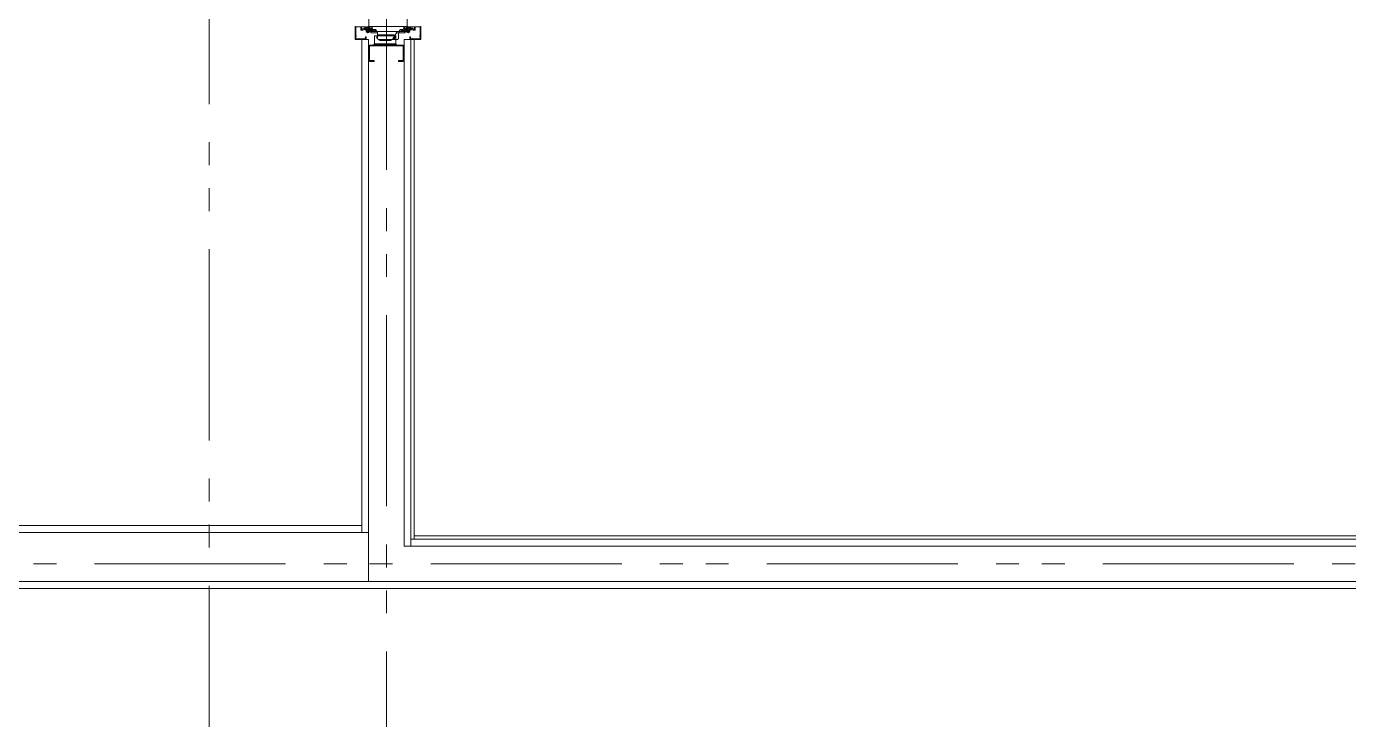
# Model space of a CAD drawing. Units: millimetres at full size. Extents: x -22551 to 92397, y -19340 to 14894.
# Drawn here: x 6027 to 8450, y -4271 to -3002 of the extents above; entities that cross this region are included whole.
import ezdxf

# ---------------------------------------------------------------- set-up
doc = ezdxf.new("R2010")
doc.units = ezdxf.units.MM
doc.header["$LTSCALE"] = 70
doc.linetypes.add('DASHED3', pattern=[4, 3, -1])
doc.linetypes.add('DOUBLE_CHAIN1', pattern=[8.8, 5, -1, 0.6, -0.6, 0.6, -1])
doc.layers.add('2-0_通芯', color=7, linetype='Continuous', lineweight=15)

# ---------------------------------------------------------------- blocks, each defined once
blk = doc.blocks.new('グループ部品-125')
at = {"layer": '2-0_通芯', "linetype": 'DOUBLE_CHAIN1'}
for p, q in [((6361.61, 11374.3), (6361.61, -12639.85)), ((6686.61, -450.32), (6686.61, -6725.7)), ((-12944.02, -3985.7), (17404.63, -3985.7))]:
    blk.add_line(p, q, dxfattribs=at)
at = {"layer": '2-0_通芯'}
for p, q in [((6654.61, -1760.7), (6654.61, -3010.7)), ((6724.61, -3010.7), (6724.61, -1760.7)), ((6629.61, -3025.2), (6629.61, -3001.2)), ((6648.11, -3004.1), (6648.11, -3002.1)), ((6649.11, -3002.1), (6649.11, -3004.1)), ((6655.99, -3007.22), (6661.68, -3003.94)), ((6659.15, -3003.83), (6660.48, -3004.45)), ((6659.17, -3003.48), (6660.8, -3004.27)), ((6659.57, -3005.15), (6660.95, -3004.53)), ((6660.48, -3004.45), (6660.8, -3004.27)), ((6660.8, -3004.27), (6660.95, -3004.53)), ((6660.82, -3006.34), (6660.95, -3004.53)), ((6723.23, -3007.22), (6717.55, -3003.94)), ((6718.28, -3004.53), (6718.43, -3004.27)), ((6718.4, -3006.34), (6718.28, -3004.53)), ((6718.59, -3004.71), (6718.28, -3004.53)), ((6720.05, -3003.48), (6718.43, -3004.27)), ((6719.65, -3005.15), (6718.43, -3004.27)), ((6722.03, -3004.62), (6720.05, -3003.48)), ((6720.35, -3004.74), (6720.12, -3003.52)), ((6722.47, -3004.49), (6721.52, -3007.12)), ((6721.65, -3007.25), (6722.62, -3004.58)), ((6722.47, -3004.49), (6722.09, -3004.71)), ((6722.62, -3004.58), (6722.47, -3004.49)), ((6722.62, -3004.58), (6722.62, -3005.02)), ((6730.11, -3002.1), (6730.11, -3004.1)), ((6731.11, -3004.1), (6731.11, -3002.1)), ((6749.61, -3025.2), (6749.61, -3001.2)), ((6654.11, -3025.7), (6630.11, -3025.7)), ((6641.61, -3025.7), (6641.61, -3928.2)), ((6654.15, -3004.6), (6645.07, -3004.6)), ((6653.22, -3008.82), (6648.96, -3011.28)), ((6650.46, -3006.37), (6649.54, -3007.01)), ((6649.61, -3021.45), (6649.61, -3025.2)), ((6650.46, -3006.37), (6653.96, -3012.43)), ((6651.78, -3007.65), (6651.95, -3007.55)), ((6651.83, -3007.34), (6651.9, -3007.29)), ((6651.83, -3007.34), (6653.81, -3010.76)), ((6654.49, -3010.37), (6651.9, -3007.29)), ((6651.9, -3007.29), (6652.28, -3007.51)), ((6652.36, -3007.47), (6652.28, -3007.51)), ((6652.28, -3007.51), (6654.49, -3009.93)), ((6652.36, -3007.03), (6652.51, -3006.94)), ((6652.36, -3007.03), (6652.36, -3007.47)), ((6654.56, -3009.89), (6652.36, -3007.47)), ((6655.09, -3010.02), (6652.51, -3006.94)), ((6652.51, -3006.94), (6652.89, -3007.16)), ((6652.96, -3007.12), (6652.89, -3007.16)), ((6652.89, -3007.16), (6655.09, -3009.58)), ((6652.92, -3009.22), (6653.88, -3010.28)), ((6653.96, -3012.43), (6652.94, -3012.91)), ((6652.96, -3006.68), (6652.96, -3007.12)), ((6653.57, -3006.77), (6653.49, -3006.81)), ((6653.51, -3010.65), (6653.68, -3010.55)), ((6653.57, -3006.33), (6653.72, -3006.24)), ((6653.57, -3006.33), (6653.57, -3006.77)), ((6653.57, -3006.33), (6656.16, -3009.41)), ((6655.78, -3009.19), (6653.57, -3006.77)), ((6653.72, -3006.24), (6654.1, -3006.46)), ((6656.31, -3009.32), (6653.72, -3006.24)), ((6653.96, -3010.24), (6653.88, -3010.28)), ((6653.88, -3010.72), (6653.88, -3010.28)), ((6655.12, -3007.72), (6654.08, -3008.32)), ((6654.18, -3006.42), (6654.1, -3006.46)), ((6654.1, -3006.46), (6656.31, -3008.88)), ((6654.11, -3025.7), (6654.11, -4018.2)), ((6654.18, -3005.98), (6654.33, -3005.89)), ((6654.18, -3005.98), (6654.18, -3006.42)), ((6654.18, -3005.98), (6656.76, -3009.06)), ((6656.38, -3008.84), (6654.18, -3006.42)), ((6654.33, -3005.89), (6654.71, -3006.11)), ((6656.91, -3008.97), (6654.33, -3005.89)), ((6654.56, -3009.89), (6654.49, -3009.93)), ((6654.49, -3010.37), (6654.49, -3009.93)), ((6663.11, -3010.7), (6654.61, -3010.7)), ((6654.78, -3006.07), (6654.71, -3006.11)), ((6654.71, -3006.11), (6656.91, -3008.53)), ((6654.78, -3005.63), (6654.93, -3005.54)), ((6654.78, -3005.63), (6654.78, -3006.07)), ((6654.78, -3005.63), (6657.37, -3008.71)), ((6656.99, -3008.49), (6654.78, -3006.07)), ((6654.93, -3005.54), (6655.31, -3005.76)), ((6657.52, -3008.62), (6654.93, -3005.54)), ((6654.94, -3010.11), (6655.09, -3010.02)), ((6655.17, -3009.54), (6655.09, -3009.58)), ((6655.09, -3010.02), (6655.09, -3009.58)), ((6655.39, -3005.72), (6655.31, -3005.76)), ((6655.31, -3005.76), (6657.52, -3008.18)), ((6655.39, -3005.28), (6655.54, -3005.19)), ((6655.39, -3005.28), (6655.39, -3005.72)), ((6655.39, -3005.28), (6657.97, -3008.36)), ((6657.6, -3008.14), (6655.39, -3005.72)), ((6655.54, -3005.19), (6655.92, -3005.41)), ((6658.13, -3008.27), (6655.54, -3005.19)), ((6655.78, -3009.19), (6655.7, -3009.23)), ((6655.7, -3009.67), (6655.7, -3009.23)), ((6656.16, -3009.41), (6655.78, -3009.19)), ((6656, -3005.37), (6655.92, -3005.41)), ((6655.92, -3005.41), (6658.13, -3007.83)), ((6656, -3004.93), (6656.15, -3004.84)), ((6656, -3004.93), (6656, -3005.37)), ((6656, -3004.93), (6656.41, -3005.42)), ((6658.2, -3007.79), (6656, -3005.37)), ((6656.56, -3005.33), (6656.15, -3004.84)), ((6656.16, -3009.41), (6656.31, -3009.32)), ((6656.38, -3008.84), (6656.31, -3008.88)), ((6656.31, -3009.32), (6656.31, -3008.88)), ((6656.76, -3009.06), (6656.38, -3008.84)), ((6657.21, -3004.67), (6656.53, -3005.06)), ((6659.57, -3005.15), (6656.62, -3005.86)), ((6657.14, -3006.42), (6656.74, -3008.69)), ((6656.75, -3005.83), (6658.58, -3008.01)), ((6656.76, -3009.06), (6656.91, -3008.97)), ((6656.99, -3008.49), (6656.91, -3008.53)), ((6656.91, -3008.97), (6656.91, -3008.53)), ((6658.73, -3007.92), (6656.94, -3005.78)), ((6657.37, -3008.71), (6656.99, -3008.49)), ((6657.14, -3005.74), (6658.73, -3007.48)), ((6657.19, -3004.62), (6657.34, -3004.88)), ((6657.37, -3008.71), (6657.52, -3008.62)), ((6657.6, -3008.14), (6657.52, -3008.18)), ((6657.52, -3008.62), (6657.52, -3008.18)), ((6657.97, -3008.36), (6657.6, -3008.14)), ((6657.75, -3005.59), (6658.84, -3007.48)), ((6657.97, -3008.36), (6658.13, -3008.27)), ((6658.2, -3007.79), (6658.13, -3007.83)), ((6658.13, -3008.27), (6658.13, -3007.83)), ((6658.58, -3008.01), (6658.2, -3007.79)), ((6658.58, -3008.01), (6658.73, -3007.92)), ((6658.81, -3007.44), (6658.73, -3007.48)), ((6658.73, -3007.92), (6658.73, -3007.48)), ((6658.84, -3007.48), (6660.82, -3006.34)), ((6659.58, -3005.96), (6660.75, -3006.37)), ((6665.21, -3006.9), (6662.67, -3006.9)), ((6663.96, -3010.7), (6663.52, -3009.77)), ((6666.91, -3010.7), (6666.61, -3010.7)), ((6705.31, -3010.7), (6705.61, -3010.7)), ((6712.61, -3013), (6720.21, -3013)), ((6716.09, -3010.7), (6715.38, -3010.7)), ((6724.61, -3010.7), (6716.11, -3010.7)), ((6718.72, -3006.17), (6718.59, -3004.71)), ((6719.11, -3025.7), (6749.11, -3025.7)), ((6719.11, -3025.7), (6719.11, -3953.2)), ((6719.65, -3005.15), (6721.74, -3007.35)), ((6720.38, -3007.48), (6720.53, -3007.22)), ((6720.41, -3007.44), (6721.1, -3007.83)), ((6720.94, -3006.51), (6722.03, -3004.62)), ((6721.31, -3007.67), (6721.1, -3008.27)), ((6721.25, -3008.36), (6721.1, -3008.27)), ((6721.25, -3008.36), (6721.47, -3007.76)), ((6721.25, -3008.36), (6721.63, -3008.14)), ((6721.37, -3006.96), (6722.09, -3004.71)), ((6722.62, -3005.02), (6721.63, -3008.14)), ((6721.63, -3008.14), (6721.7, -3008.18)), ((6723.07, -3004.84), (6721.7, -3008.62)), ((6721.7, -3008.18), (6722.7, -3005.06)), ((6721.7, -3008.62), (6721.7, -3008.18)), ((6721.85, -3008.71), (6721.7, -3008.62)), ((6721.85, -3008.71), (6723.23, -3004.93)), ((6721.85, -3008.71), (6722.23, -3008.49)), ((6722.01, -3004.67), (6722.09, -3004.71)), ((6723.23, -3005.37), (6722.23, -3008.49)), ((6722.23, -3008.49), (6722.31, -3008.53)), ((6723.68, -3005.19), (6722.31, -3008.97)), ((6722.31, -3008.53), (6723.3, -3005.41)), ((6722.31, -3008.97), (6722.31, -3008.53)), ((6722.46, -3009.06), (6722.31, -3008.97)), ((6722.46, -3009.06), (6723.83, -3005.28)), ((6722.46, -3009.06), (6722.84, -3008.84)), ((6722.62, -3005.02), (6722.7, -3005.06)), ((6723.07, -3004.84), (6722.7, -3005.06)), ((6723.83, -3005.72), (6722.84, -3008.84)), ((6722.84, -3008.84), (6722.91, -3008.88)), ((6724.29, -3005.54), (6722.91, -3009.32)), ((6722.91, -3008.88), (6723.91, -3005.76)), ((6722.91, -3009.32), (6722.91, -3008.88)), ((6723.07, -3009.41), (6722.91, -3009.32)), ((6723.23, -3004.93), (6723.07, -3004.84)), ((6723.07, -3009.41), (6724.44, -3005.63)), ((6723.07, -3009.41), (6723.44, -3009.19)), ((6723.23, -3004.93), (6723.23, -3005.37)), ((6723.23, -3005.37), (6723.3, -3005.41)), ((6723.68, -3005.19), (6723.3, -3005.41)), ((6724.44, -3006.07), (6723.44, -3009.19)), ((6723.44, -3009.19), (6723.52, -3009.23)), ((6724.89, -3005.89), (6723.52, -3009.67)), ((6723.52, -3009.23), (6724.51, -3006.11)), ((6723.52, -3009.67), (6723.52, -3009.23)), ((6723.67, -3009.76), (6723.52, -3009.67)), ((6723.67, -3009.76), (6725.04, -3005.98)), ((6723.67, -3009.76), (6724.05, -3009.54)), ((6723.83, -3005.28), (6723.68, -3005.19)), ((6723.83, -3005.28), (6723.83, -3005.72)), ((6723.83, -3005.72), (6723.91, -3005.76)), ((6724.29, -3005.54), (6723.91, -3005.76)), ((6725.04, -3006.42), (6724.05, -3009.54)), ((6724.05, -3009.54), (6724.13, -3009.58)), ((6724.1, -3007.72), (6725.14, -3008.32)), ((6724.28, -3010.11), (6724.66, -3009.89)), ((6724.44, -3005.63), (6724.29, -3005.54)), ((6724.44, -3005.63), (6724.44, -3006.07)), ((6724.44, -3006.07), (6724.51, -3006.11)), ((6724.89, -3005.89), (6724.51, -3006.11)), ((6724.66, -3009.89), (6724.73, -3009.93)), ((6726.11, -3006.59), (6724.73, -3010.37)), ((6724.73, -3009.93), (6725.73, -3006.81)), ((6724.73, -3010.37), (6724.73, -3009.93)), ((6724.88, -3010.46), (6724.73, -3010.37)), ((6724.88, -3010.46), (6725.26, -3010.24)), ((6724.89, -3004.72), (6725.07, -3004.6)), ((6725.04, -3005.98), (6724.89, -3005.89)), ((6725.04, -3005.98), (6725.04, -3006.42)), ((6725.04, -3006.42), (6725.12, -3006.46)), ((6725.5, -3006.24), (6725.12, -3006.46)), ((6725.26, -3012.43), (6728.76, -3006.37)), ((6726.26, -3007.12), (6725.26, -3010.24)), ((6725.26, -3010.24), (6725.34, -3010.28)), ((6725.26, -3012.43), (6726.28, -3012.91)), ((6726.71, -3006.94), (6725.34, -3010.72)), ((6725.34, -3010.28), (6726.33, -3007.16)), ((6725.34, -3010.72), (6725.34, -3010.28)), ((6725.41, -3010.76), (6725.34, -3010.72)), ((6725.41, -3010.76), (6727.39, -3007.34)), ((6725.71, -3010.65), (6725.54, -3010.55)), ((6725.65, -3006.77), (6725.73, -3006.81)), ((6726.11, -3006.59), (6725.73, -3006.81)), ((6726, -3008.82), (6730.26, -3011.28)), ((6726.26, -3006.68), (6726.11, -3006.59)), ((6726.26, -3007.12), (6726.33, -3007.16)), ((6726.71, -3006.94), (6726.33, -3007.16)), ((6726.5, -3008.88), (6726.94, -3007.51)), ((6726.86, -3007.47), (6726.94, -3007.51)), ((6727.32, -3007.29), (6726.94, -3007.51)), ((6727.44, -3007.65), (6727.27, -3007.55)), ((6728.76, -3006.37), (6729.68, -3007.01)), ((6729.61, -3021.45), (6729.61, -3025.2)), ((6731.61, -3025.7), (6731.61, -3953.2)), ((6737.61, -3025.7), (6737.61, -3940.7)), ((6654.11, -3064.1), (6654.11, -3037.3)), ((6655.71, -3035.7), (6717.51, -3035.7)), ((6703.93, -3035.7), (6664.93, -3035.7)), ((6674.49, -3035.7), (6676.09, -3037.3)), ((6676.61, -3035.7), (6678.21, -3037.3)), ((6719.11, -3037.3), (6719.11, -3064.1)), ((6664.11, -3065.7), (6655.71, -3065.7)), ((1716.61, -3915.7), (6641.61, -3915.7)), ((1716.61, -3928.2), (6654.11, -3928.2)), ((6731.61, -3940.7), (16391.61, -3940.7)), ((6737.61, -3934.7), (16385.61, -3934.7)), ((6719.11, -3953.2), (16404.11, -3953.2)), ((1716.61, -4018.2), (16469.11, -4018.2)), ((1716.61, -4030.7), (16481.61, -4030.7))]:
    blk.add_line(p, q, dxfattribs=at)
at = {"layer": '2-0_通芯', "linetype": 'DASHED3'}
for p, q in [((6659.65, -3009.2), (6656.74, -3008.69)), ((6659.85, -3006.9), (6657.14, -3006.42)), ((6658.11, -3010.7), (6658.11, -3013)), ((6658.11, -3010.7), (6721.11, -3010.7)), ((6658.11, -3013), (6670.61, -3013)), ((6658.55, -3006.67), (6658.15, -3008.94)), ((6662.62, -3009.2), (6659.65, -3009.2)), ((6662.62, -3006.9), (6659.85, -3006.9)), ((6664.93, -3018.7), (6703.93, -3018.7)), ((6664.93, -3035.7), (6664.93, -3018.7)), ((6665.6, -3008.79), (6666.51, -3010.7)), ((6668.2, -3008.81), (6669.08, -3010.7)), ((6670.61, -3010.7), (6670.61, -3023.5)), ((6672.61, -3025.5), (6680.4, -3025.5)), ((6681.82, -3025.5), (6706.61, -3025.5)), ((6698.82, -3024.5), (6705.46, -3013)), ((6703.93, -3018.7), (6703.93, -3035.7)), ((6705.46, -3013), (6705.46, -3010.7)), ((6705.46, -3013), (6721.11, -3013)), ((6708.61, -3013), (6708.61, -3023.5)), ((6709.97, -3013), (6709.97, -3010.7)), ((6711.02, -3008.81), (6710.14, -3010.7)), ((6712.68, -3010.7), (6713.11, -3009.78)), ((6714.01, -3006.9), (6717.61, -3006.9)), ((6714.01, -3009.2), (6717.81, -3009.2)), ((6715.09, -3006.9), (6715.09, -3009.2)), ((6715.26, -3010.7), (6715.97, -3009.2)), ((6717.61, -3006.9), (6722.08, -3006.11)), ((6717.81, -3009.2), (6722.48, -3008.38)), ((6720.21, -3013), (6720.21, -3010.7)), ((6721.11, -3013), (6721.11, -3010.7)), ((6722.48, -3008.38), (6722.08, -3006.11)), ((6703.93, -3033.4), (6664.93, -3033.4))]:
    blk.add_line(p, q, dxfattribs=at)
at = {"layer": '2-0_通芯'}
for points in [[(6630.91, -3002.6), (6630.91, -3018.18), (6631.03, -3018.41)], [(6652.67, -3004.6), (6650.11, -3004.38), (6650.11, -3002.1), (6631.41, -3002.1)], [(6640.91, -3002.1), (6640.91, -3007.5), (6642.94, -3007.5), (6643.51, -3007.1), (6644.01, -3007.1), (6644.01, -3008.5), (6639.91, -3008.5), (6639.91, -3002.1)], [(6654.61, -3002.2), (6651.21, -3002.2), (6651.21, -3003.33), (6652.8, -3003.61)], [(6651.82, -3003.19), (6653.41, -3003.47), (6653.41, -3004.6)], [(6715.61, -3010.2), (6715.61, -3009.7), (6716.65, -3009.1), (6717.61, -3009.1), (6717.61, -3009.8), (6723.41, -3009.8), (6723.41, -3001.9), (6655.81, -3001.9), (6655.81, -3009.8), (6661.61, -3009.8), (6661.61, -3009.1), (6662.57, -3009.1), (6663.61, -3009.7), (6663.61, -3010.2)], [(6660.48, -3004.45), (6656.43, -3005.41), (6659.15, -3003.83)], [(6657.19, -3004.62), (6659.17, -3003.48), (6659.15, -3003.83)], [(6724.61, -3002.2), (6728.01, -3002.2), (6728.01, -3003.33), (6726.42, -3003.61)], [(6727.4, -3003.19), (6725.81, -3003.47), (6725.81, -3004.6)], [(6726.55, -3004.6), (6729.11, -3004.38), (6729.11, -3002.1), (6747.81, -3002.1)], [(6738.31, -3002.1), (6738.31, -3007.5), (6736.28, -3007.5), (6735.71, -3007.1), (6735.21, -3007.1), (6735.21, -3008.5), (6739.31, -3008.5), (6739.31, -3002.1)], [(6748.31, -3002.6), (6748.31, -3018.18), (6748.2, -3018.41)], [(6631.03, -3019.99), (6630.91, -3020.23), (6630.91, -3023.9)], [(6631.41, -3024.4), (6633.59, -3024.4), (6633.82, -3024.29)], [(6635.4, -3024.29), (6635.64, -3024.4), (6643.59, -3024.4), (6643.82, -3024.29)], [(6641.16, -3006.53), (6643.1, -3007.66), (6643.32, -3006.86), (6646.71, -3005.95), (6646.71, -3007)], [(6647.1, -3004.6), (6643.37, -3005.6), (6641.41, -3005.6)], [(6641.61, -3006.1), (6650.31, -3006.1), (6651.99, -3009.01), (6652.19, -3009.11), (6652.46, -3009.58), (6652.45, -3009.8), (6654.07, -3012.61), (6656.01, -3011.49), (6656.01, -3010.7)], [(6645.4, -3024.29), (6645.64, -3024.4), (6647.91, -3024.4)], [(6648.41, -3023.9), (6648.41, -3022.19), (6648.32, -3021.98)], [(6648.91, -3005.8), (6651.31, -3005.8), (6651.61, -3006.1)], [(6649.14, -3008.81), (6651.16, -3008.68), (6652.26, -3009.37)], [(6651.19, -3012.36), (6652.31, -3010.67), (6652.26, -3009.37)], [(6652.07, -3007.76), (6654.34, -3010.46), (6654.49, -3010.37)], [(6652.36, -3007.03), (6654.94, -3010.11), (6654.56, -3009.89)], [(6654.34, -3010.46), (6653.96, -3010.24), (6652.72, -3008.88)], [(6652.96, -3006.68), (6655.55, -3009.76), (6655.7, -3009.67), (6653.12, -3006.59)], [(6652.96, -3006.68), (6653.12, -3006.59), (6653.49, -3006.81), (6655.7, -3009.23)], [(6655.55, -3009.76), (6655.17, -3009.54), (6652.96, -3007.12)], [(6654.61, -3008.55), (6653.18, -3006.08), (6654.61, -3005.25)], [(6653.81, -3010.76), (6653.88, -3010.72), (6653.56, -3010.34)], [(6655.07, -3004.6), (6654.89, -3004.72), (6654.34, -3004.72), (6654.15, -3004.6)], [(6656.15, -3004.84), (6656.53, -3005.06), (6656.7, -3005.25)], [(6659.66, -3005.1), (6659.58, -3005.96), (6658.43, -3006.78)], [(6720.38, -3007.48), (6718.4, -3006.34), (6718.72, -3006.17)], [(6718.59, -3004.71), (6721.44, -3007.75), (6718.72, -3006.17)], [(6719.56, -3005.1), (6720.35, -3004.74), (6721.63, -3005.32)], [(6721.1, -3008.27), (6721.1, -3007.83), (6721.17, -3007.59)], [(6737.61, -3006.1), (6728.91, -3006.1), (6727.23, -3009.01), (6727.04, -3009.11), (6726.76, -3009.58), (6726.77, -3009.8), (6725.15, -3012.61), (6723.21, -3011.49), (6723.21, -3010.7)], [(6724.28, -3010.11), (6725.65, -3006.33), (6725.5, -3006.24), (6724.13, -3010.02)], [(6724.28, -3010.11), (6724.13, -3010.02), (6724.13, -3009.58), (6725.12, -3006.46)], [(6724.61, -3008.55), (6726.04, -3006.08), (6724.61, -3005.25)], [(6725.65, -3006.33), (6725.65, -3006.77), (6724.66, -3009.89)], [(6724.88, -3010.46), (6726.26, -3006.68), (6726.26, -3007.12)], [(6725.07, -3004.6), (6734.15, -3004.6), (6734.34, -3004.72), (6734.89, -3004.72)], [(6725.66, -3010.34), (6726.86, -3007.03), (6726.71, -3006.94)], [(6726.86, -3007.03), (6726.86, -3007.47), (6726.3, -3009.22)], [(6728.03, -3012.36), (6726.91, -3010.67), (6726.96, -3009.37)], [(6730.08, -3008.81), (6728.06, -3008.68), (6726.96, -3009.37)], [(6727.39, -3007.34), (6727.32, -3007.29), (6727.15, -3007.76)], [(6730.31, -3005.8), (6727.91, -3005.8), (6727.61, -3006.1)], [(6730.81, -3023.9), (6730.81, -3022.19), (6730.9, -3021.98)], [(6733.82, -3024.29), (6733.59, -3024.4), (6731.31, -3024.4)], [(6732.12, -3004.6), (6735.85, -3005.6), (6737.81, -3005.6)], [(6738.06, -3006.53), (6736.12, -3007.66), (6735.9, -3006.86), (6732.51, -3005.95), (6732.51, -3007)], [(6743.82, -3024.29), (6743.59, -3024.4), (6735.64, -3024.4), (6735.4, -3024.29)], [(6747.81, -3024.4), (6745.64, -3024.4), (6745.4, -3024.29)], [(6748.2, -3019.99), (6748.31, -3020.23), (6748.31, -3023.9)], [(6717.51, -3065.7), (6709.11, -3065.7), (6709.11, -3064.1), (6717.51, -3064.1), (6717.51, -3037.3), (6655.71, -3037.3), (6655.71, -3064.1), (6664.11, -3064.1), (6664.11, -3065.7)]]:
    blk.add_lwpolyline(points, dxfattribs=at)
for centre, radius, start, end in [((6631.41, -3002.6), 0.5, 90.00001, 179.99999), ((6648.61, -3004.1), 0.5, 179.99999, 0.00001), ((6651.91, -3002.7), 0.5, 90, 260.00001), ((6652.71, -3004.1), 0.5, 265, 79.99999), ((6726.51, -3004.1), 0.5, 100.00001, 275), ((6727.31, -3002.7), 0.5, 279.99999, 90), ((6730.61, -3004.1), 0.5, 179.99999, 0.00001), ((6747.81, -3002.6), 0.5, 0.00001, 89.99999), ((6630.11, -3025.2), 0.5, 180.00001, 269.99999), ((6631.41, -3023.9), 0.5, 180.00001, 269.99999), ((6630.41, -3019.2), 1, 307.97987, 52.02013), ((6634.61, -3024.9), 1, 37.97987, 142.02013), ((6641.41, -3006.1), 0.5, 90, 240.00001), ((6644.61, -3024.9), 1, 37.97987, 142.02013), ((6647.21, -3007), 0.5, 179.99999, 0.00001), ((6648.91, -3007), 1.2, 90.00001, 179.99999), ((6647.91, -3023.9), 0.5, 270.00001, 359.99999), ((6648.86, -3021.45), 0.75, 0.00002, 224.41533), ((6650.29, -3008.08), 1.3, 125, 194.11915), ((6657.75, -3006.2), 9, 194.11915, 225.88085), ((6649.11, -3025.2), 0.5, 270.00001, 359.99999), ((6651.53, -3007.22), 0.5, 210, 300), ((6652.39, -3011.73), 1.3, 225.88085, 295), ((6653.76, -3011.08), 0.5, 120, 210), ((6655.11, -3010.2), 0.5, 180, 270), ((6656.55, -3005.62), 0.248, 120, 287.19096), ((6662.62, -3010.2), 1, 25.33088, 90), ((6663.11, -3010.2), 0.5, 270, 0), ((6670.61, -3021.7), 2, 90, 270), ((6672.97, -3018.7), 2, 66.42182, 180), ((6674.57, -3018.7), 2, 66.42182, 180), ((6674.61, -3025.5), 2, 180, 0), ((6676.17, -3018.7), 2, 66.42182, 180), ((6676.21, -3025.5), 2, 246.42182, 0), ((6677.77, -3018.7), 2, 66.42182, 180), ((6677.81, -3025.5), 2, 246.42182, 0), ((6679.37, -3018.7), 2, 66.42182, 180), ((6679.41, -3025.5), 2, 246.42182, 0), ((6680.97, -3018.7), 2, 66.42182, 180), ((6681.01, -3025.5), 2, 246.42182, 0), ((6682.57, -3018.7), 2, 66.42182, 180), ((6682.61, -3025.5), 2, 246.42182, 0), ((6684.17, -3018.7), 2, 66.42182, 180), ((6684.21, -3025.5), 2, 246.42182, 0), ((6685.77, -3018.7), 2, 66.42182, 180), ((6685.81, -3025.5), 2, 246.42182, 0), ((6687.37, -3018.7), 2, 66.42182, 180), ((6687.41, -3025.5), 2, 246.42182, 0), ((6688.97, -3018.7), 2, 66.42182, 180), ((6689.01, -3025.5), 2, 246.42182, 0), ((6690.57, -3018.7), 2, 66.42182, 180), ((6690.61, -3025.5), 2, 246.42182, 0), ((6692.17, -3018.7), 2, 66.42182, 180), ((6692.21, -3025.5), 2, 246.42182, 0), ((6693.77, -3018.7), 2, 66.42182, 180), ((6693.81, -3025.5), 2, 246.42182, 0), ((6695.37, -3018.7), 2, 66.42182, 180), ((6696.97, -3018.7), 2, 66.42182, 180), ((6698.57, -3018.7), 2, 66.42182, 180), ((6700.17, -3018.7), 2, 0, 180), ((6699.74, -3022.9), 2, 239.98486, 59.98486), ((6700.54, -3021.52), 2, 306.40668, 59.98486), ((6716.11, -3010.2), 0.5, 180, 270), ((6721.57, -3007.53), 0.248, 240, 47.19096), ((6724.11, -3010.2), 0.5, 270, 0), ((6725.46, -3011.08), 0.5, 330, 60), ((6726.83, -3011.73), 1.3, 245, 314.11915), ((6727.69, -3007.22), 0.5, 240, 330), ((6721.47, -3006.2), 9, 314.11915, 345.88085), ((6730.36, -3021.45), 0.75, 315.58467, 179.99998), ((6730.11, -3025.2), 0.5, 180.00001, 269.99999), ((6728.94, -3008.08), 1.3, 345.88085, 55), ((6730.31, -3007), 1.2, 0.00001, 89.99999), ((6731.31, -3023.9), 0.5, 180.00001, 269.99999), ((6732.01, -3007), 0.5, 179.99999, 0.00001), ((6734.61, -3024.9), 1, 37.97987, 142.02013), ((6737.81, -3006.1), 0.5, 299.99999, 90), ((6744.61, -3024.9), 1, 37.97987, 142.02013), ((6748.81, -3019.2), 1, 127.97987, 232.02013), ((6747.81, -3023.9), 0.5, 270.00001, 359.99999), ((6749.11, -3025.2), 0.5, 270.00001, 359.99999), ((6655.71, -3037.3), 1.6, 90, 180), ((6665.53, -3035.7), 2, 66.42182, 180), ((6667.13, -3035.7), 2, 66.42182, 180), ((6668.73, -3035.7), 2, 66.42182, 180), ((6670.33, -3035.7), 2, 66.42182, 180), ((6671.93, -3035.7), 2, 66.42182, 180), ((6673.53, -3035.7), 2, 66.42182, 180), ((6675.13, -3035.7), 2, 66.42182, 180), ((6676.73, -3035.7), 2, 66.42182, 180), ((6678.33, -3035.7), 2, 66.42182, 180), ((6679.93, -3035.7), 2, 66.42182, 180), ((6681.53, -3035.7), 2, 66.42182, 180), ((6683.13, -3035.7), 2, 66.42182, 180), ((6684.73, -3035.7), 2, 66.42182, 180), ((6686.33, -3035.7), 2, 66.42182, 180), ((6687.93, -3035.7), 2, 66.42182, 180), ((6689.53, -3035.7), 2, 66.42182, 180), ((6691.13, -3035.7), 2, 66.42182, 180), ((6692.73, -3035.7), 2, 66.42182, 180), ((6694.33, -3035.7), 2, 66.42182, 180), ((6695.93, -3035.7), 2, 66.42182, 180), ((6697.53, -3035.7), 2, 66.42182, 180), ((6699.13, -3035.7), 2, 66.42182, 180), ((6700.73, -3035.7), 2, 66.42182, 180), ((6702.33, -3035.7), 2, 66.42182, 180), ((6703.93, -3035.7), 2, 0, 180), ((6717.51, -3037.3), 1.6, 0, 90), ((6655.71, -3064.1), 1.6, 180.00191, 270), ((6717.51, -3064.1), 1.6, 270, 0)]:
    blk.add_arc(centre, radius, start, end, dxfattribs=at)
at = {"layer": '2-0_通芯', "linetype": 'DASHED3'}
for centre, radius, start, end in [((6662.62, -3010.2), 3.3, 25.33088, 90), ((6665.21, -3010.2), 3.3, 25, 90), ((6672.61, -3023.5), 2, 180, 270), ((6681.11, -3026.2), 1, 44.427, 135.573), ((6697.09, -3023.5), 2, 270, 330), ((6706.61, -3023.5), 2, 270, 0), ((6714.01, -3010.2), 3.3, 90, 155), ((6714.01, -3010.2), 1, 90, 155)]:
    blk.add_arc(centre, radius, start, end, dxfattribs=at)

msp = doc.modelspace()

# ---------------------------------------------------------------- block references
at = {"layer": '2-0_通芯'}
msp.add_blockref('グループ部品-125', (0, 0), dxfattribs=at)

doc.saveas('drawing.dxf')
